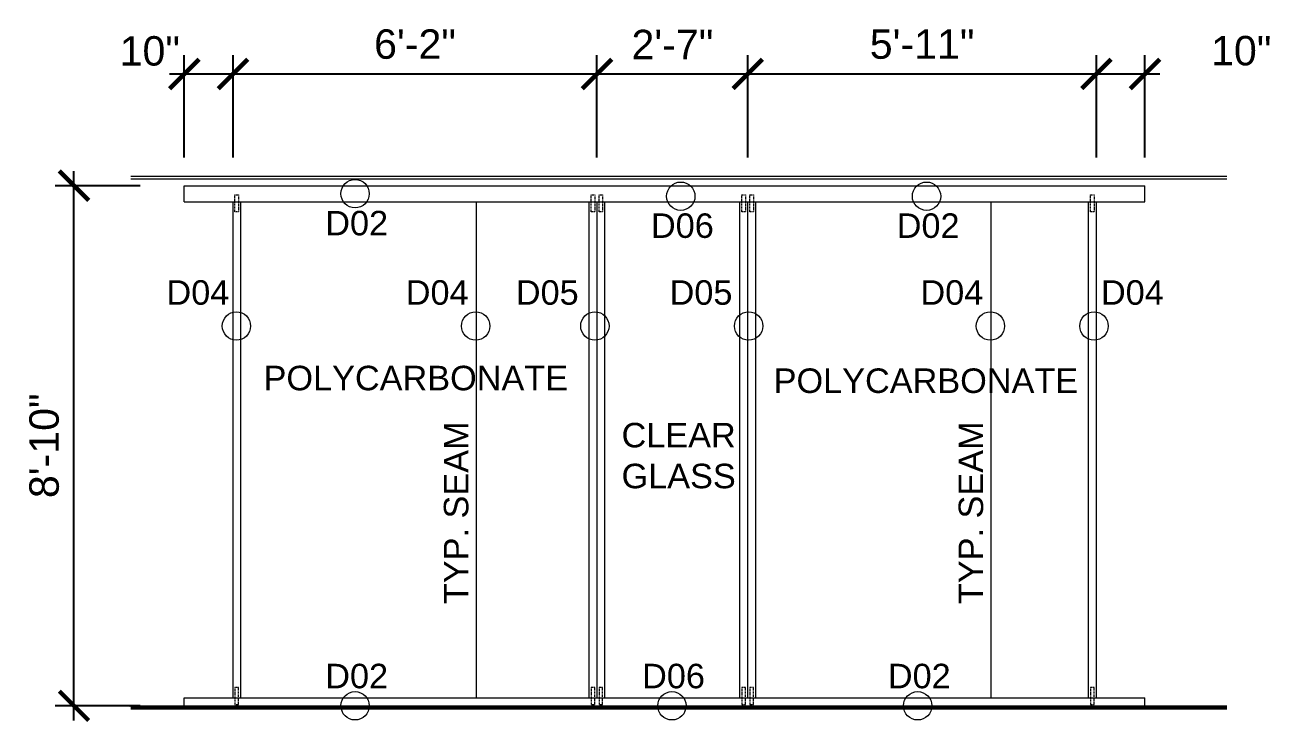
# Model space of a CAD drawing. Extents: x 65572 to 72871, y 30718 to 33858.
# Drawn here: x 67224 to 67478.5, y 32835.5 to 32977.7 of the extents above; entities that cross this region are included whole.
import ezdxf

# ---------------------------------------------------------------- set-up
doc = ezdxf.new("R2010")
doc.units = 0
doc.header["$LTSCALE"] = 0.5
doc.header["$MEASUREMENT"] = 0
doc.linetypes.add('HIDDEN', pattern=[0.375, 0.25, -0.125])
doc.layers.get('0').update_dxf_attribs({"color": 20, "linetype": 'CONTINUOUS'})
doc.layers.get('DEFPOINTS').update_dxf_attribs({"linetype": 'CONTINUOUS', "lineweight": 5})
for name, color, linetype, lineweight in [('Annotations', 40, 'CONTINUOUS', 5), ('Drywalls', 7, 'CONTINUOUS', 20), ('Framing', 142, 'CONTINUOUS', 13), ('Projections', 151, 'HIDDEN', 5), ('Structure', 7, 'CONTINUOUS', 40), ('Viewed', 150, 'CONTINUOUS', 9)]:
    doc.layers.add(name, color=color, linetype=linetype, lineweight=lineweight)
doc.styles.get("Standard").update_dxf_attribs({"font": 'arial.ttf'})
doc.dimstyles.new('ARCH', dxfattribs={"dimscale": 96, "dimtxt": 0.0625, "dimasz": 0.0625, "dimexe": 0.04, "dimexo": 0.09375, "dimgap": 0.03125, "dimtad": 1, "dimdec": 0, "dimrnd": 0.0625, "dimzin": 3, "dimdsep": 46, "dimlunit": 4, "dimtxsty": 'Standard', "dimblk1": 'ARCHTICK', "dimblk2": 'ARCHTICK', "dimsah": 1, "dimcen": 0, "dimdle": 0.03125, "dimclrd": 256, "dimclre": 256, "dimclrt": 256, "dimazin": 0, "dimtfac": 1, "dimtdec": 0, "dimtmove": 2, "dimatfit": 3, "dimldrblk": 'OBLIQUE', "dimfxl": 0.3, "dimfxlon": 1, "dimfrac": 2, "dimarcsym": 0})

# ---------------------------------------------------------------- blocks, each defined once
blk = doc.blocks.new('_ArchTick')
at = {"const_width": 0.15}
blk.add_lwpolyline([(-0.5, -0.5), (0.5, 0.5)], dxfattribs=at)
blk = doc.blocks.new('*D228')
at = {"layer": 'Annotations', "lineweight": -2}
for p, q in [((67234.04, 32835.78), (67234.04, 32947.87)), ((67247.53, 32944.87), (67230.2, 32944.87)), ((67247.53, 32838.78), (67230.2, 32838.78))]:
    blk.add_line(p, q, dxfattribs=at)
at = {"layer": 'DEFPOINTS', "color": 0}
for p in [(67234.04, 32944.87), (67256.53, 32944.87), (67256.53, 32838.78)]:
    blk.add_point(p, dxfattribs=at)
at = {"layer": 'Annotations', "lineweight": -2, "xscale": 6, "yscale": 6, "zscale": 6}
for p, rotation in [((67234.04, 32944.87), 90), ((67234.04, 32838.78), 270)]:
    blk.add_blockref('_ArchTick', p, dxfattribs=dict(at, rotation=rotation))
at = {"layer": 'Annotations', "insert": (67227.98, 32891.83), "char_height": 6, "attachment_point": 5, "rotation": 90}
blk.add_mtext('8\'-10"', dxfattribs=at)
blk = doc.blocks.new('_Oblique')
at = {"lineweight": -2}
blk.add_line((-0.5, -0.5), (0.5, 0.5), dxfattribs=at)
blk = doc.blocks.new('*D229')
at = {"layer": 'Annotations', "lineweight": -2}
for p, q in [((67256.53, 32950.62), (67256.53, 32971.51)), ((67266.47, 32950.62), (67266.47, 32971.51)), ((67253.53, 32967.67), (67269.47, 32967.67))]:
    blk.add_line(p, q, dxfattribs=at)
at = {"layer": 'DEFPOINTS', "color": 0}
for p in [(67266.47, 32967.67), (67256.53, 32941.62), (67266.47, 32941.62)]:
    blk.add_point(p, dxfattribs=at)
at = {"layer": 'Annotations', "lineweight": -2, "xscale": 6, "yscale": 6, "zscale": 6, "rotation": 180}
blk.add_blockref('_ArchTick', (67256.53, 32967.67), dxfattribs=at)
at = {"layer": 'Annotations', "lineweight": -2, "xscale": 6, "yscale": 6, "zscale": 6}
blk.add_blockref('_ArchTick', (67266.47, 32967.67), dxfattribs=at)
at = {"layer": 'Annotations', "insert": (67249.5, 32972.34), "char_height": 6, "attachment_point": 5}
blk.add_mtext('10"', dxfattribs=at)
blk = doc.blocks.new('*D230')
at = {"layer": 'Annotations', "lineweight": -2}
for p, q in [((67266.47, 32950.62), (67266.47, 32971.51)), ((67340.69, 32950.62), (67340.69, 32971.51)), ((67263.47, 32967.67), (67343.69, 32967.67))]:
    blk.add_line(p, q, dxfattribs=at)
at = {"layer": 'DEFPOINTS', "color": 0}
for p in [(67340.69, 32967.67), (67266.47, 32941.62), (67340.69, 32941.62)]:
    blk.add_point(p, dxfattribs=at)
at = {"layer": 'Annotations', "lineweight": -2, "xscale": 6, "yscale": 6, "zscale": 6, "rotation": 180}
blk.add_blockref('_ArchTick', (67266.47, 32967.67), dxfattribs=at)
at = {"layer": 'Annotations', "lineweight": -2, "xscale": 6, "yscale": 6, "zscale": 6}
blk.add_blockref('_ArchTick', (67340.69, 32967.67), dxfattribs=at)
at = {"layer": 'Annotations', "insert": (67303.58, 32973.73), "char_height": 6, "attachment_point": 5}
blk.add_mtext('6\'-2"', dxfattribs=at)
blk = doc.blocks.new('*D231')
at = {"layer": 'Annotations', "lineweight": -2}
for p, q in [((67340.69, 32950.62), (67340.69, 32971.51)), ((67371.44, 32950.62), (67371.44, 32971.51)), ((67337.69, 32967.67), (67374.44, 32967.67))]:
    blk.add_line(p, q, dxfattribs=at)
at = {"layer": 'DEFPOINTS', "color": 0}
for p in [(67371.44, 32967.67), (67340.69, 32941.62), (67371.44, 32941.62)]:
    blk.add_point(p, dxfattribs=at)
at = {"layer": 'Annotations', "lineweight": -2, "xscale": 6, "yscale": 6, "zscale": 6, "rotation": 180}
blk.add_blockref('_ArchTick', (67340.69, 32967.67), dxfattribs=at)
at = {"layer": 'Annotations', "lineweight": -2, "xscale": 6, "yscale": 6, "zscale": 6}
blk.add_blockref('_ArchTick', (67371.44, 32967.67), dxfattribs=at)
at = {"layer": 'Annotations', "insert": (67356.07, 32973.68), "char_height": 6, "attachment_point": 5}
blk.add_mtext('2\'-7"', dxfattribs=at)
blk = doc.blocks.new('*D232')
at = {"layer": 'Annotations', "lineweight": -2}
for p, q in [((67371.44, 32950.62), (67371.44, 32971.51)), ((67442.54, 32950.62), (67442.54, 32971.51)), ((67368.44, 32967.67), (67445.54, 32967.67))]:
    blk.add_line(p, q, dxfattribs=at)
at = {"layer": 'DEFPOINTS', "color": 0}
for p in [(67442.54, 32967.67), (67371.44, 32941.62), (67442.54, 32941.62)]:
    blk.add_point(p, dxfattribs=at)
at = {"layer": 'Annotations', "lineweight": -2, "xscale": 6, "yscale": 6, "zscale": 6, "rotation": 180}
blk.add_blockref('_ArchTick', (67371.44, 32967.67), dxfattribs=at)
at = {"layer": 'Annotations', "lineweight": -2, "xscale": 6, "yscale": 6, "zscale": 6}
blk.add_blockref('_ArchTick', (67442.54, 32967.67), dxfattribs=at)
at = {"layer": 'Annotations', "insert": (67406.99, 32973.73), "char_height": 6, "attachment_point": 5}
blk.add_mtext('5\'-11"', dxfattribs=at)
blk = doc.blocks.new('*D233')
at = {"layer": 'Annotations', "lineweight": -2}
for p, q in [((67442.54, 32950.62), (67442.54, 32971.51)), ((67452.43, 32950.62), (67452.43, 32971.51)), ((67439.54, 32967.67), (67455.43, 32967.67))]:
    blk.add_line(p, q, dxfattribs=at)
at = {"layer": 'DEFPOINTS', "color": 0}
for p in [(67452.43, 32967.67), (67442.54, 32941.62), (67452.43, 32941.62)]:
    blk.add_point(p, dxfattribs=at)
at = {"layer": 'Annotations', "lineweight": -2, "xscale": 6, "yscale": 6, "zscale": 6, "rotation": 180}
blk.add_blockref('_ArchTick', (67442.54, 32967.67), dxfattribs=at)
at = {"layer": 'Annotations', "lineweight": -2, "xscale": 6, "yscale": 6, "zscale": 6}
blk.add_blockref('_ArchTick', (67452.43, 32967.67), dxfattribs=at)
at = {"layer": 'Annotations', "insert": (67472.06, 32972.39), "char_height": 6, "attachment_point": 5}
blk.add_mtext('10"', dxfattribs=at)

msp = doc.modelspace()

# ---------------------------------------------------------------- linework, layer by layer
at = {"color": 0}
msp.add_line((67245.427402, 32838.783381), (67245.481209, 32838.783381), dxfattribs=at)
at = {"layer": 'Annotations'}
for centre in [(67291.358707, 32943.248824), (67357.777004, 32942.73487), (67407.888701, 32942.73487), (67267.165474, 32916.257297), (67315.96141, 32916.257297), (67340.255433, 32916.257297), (67371.606211, 32916.257297), (67420.914448, 32916.257297), (67442.037956, 32916.257297), (67291.358707, 32838.77978), (67355.969013, 32838.77978), (67406.080711, 32838.77978)]:
    msp.add_circle(centre, 2.892978, dxfattribs=at)
at = {"layer": 'Drywalls'}
for p, q in [((67469.104707, 32946.73087), (67245.643135, 32946.73087)), ((67469.104707, 32946.231029), (67245.643135, 32946.231029))]:
    msp.add_line(p, q, dxfattribs=at)
at = {"layer": 'Framing'}
msp.add_line((67245.643135, 32838.783381), (67469.104707, 32838.783381), dxfattribs=at)
at = {"layer": 'Projections'}
for points in [[(67266.872566, 32939.550307), (67266.872566, 32942.997362), (67267.615466, 32942.997362), (67267.615466, 32939.550307)], [(67339.474537, 32939.550307), (67339.474537, 32942.997362), (67340.217437, 32942.997362), (67340.217437, 32939.550307)], [(67341.099022, 32939.550307), (67341.099022, 32942.997362), (67341.841922, 32942.997362), (67341.841922, 32939.550307)], [(67370.220255, 32939.550307), (67370.220255, 32942.997362), (67370.963154, 32942.997362), (67370.963154, 32939.550307)], [(67371.844739, 32939.550307), (67371.844739, 32942.997362), (67372.587639, 32942.997362), (67372.587639, 32939.550307)], [(67441.322701, 32939.550307), (67441.322701, 32942.997362), (67442.065601, 32942.997362), (67442.065601, 32939.550307)], [(67266.872566, 32842.478971), (67266.872566, 32839.031916), (67267.615466, 32839.031916), (67267.615466, 32842.478971)], [(67339.474537, 32842.478971), (67339.474537, 32839.031916), (67340.217437, 32839.031916), (67340.217437, 32842.478971)], [(67341.099022, 32842.478971), (67341.099022, 32839.031916), (67341.841922, 32839.031916), (67341.841922, 32842.478971)], [(67370.220255, 32842.478971), (67370.220255, 32839.031916), (67370.963154, 32839.031916), (67370.963154, 32842.478971)], [(67371.844739, 32842.478971), (67371.844739, 32839.031916), (67372.587639, 32839.031916), (67372.587639, 32842.478971)], [(67441.322701, 32842.478971), (67441.322701, 32839.031916), (67442.065601, 32839.031916), (67442.065601, 32842.478971)]]:
    msp.add_lwpolyline(points, close=True, dxfattribs=at)
at = {"layer": 'Structure'}
msp.add_line((67245.643135, 32838.28354), (67469.104707, 32838.28354), dxfattribs=at)
at = {"layer": 'Viewed', "linetype": 'ByBlock'}
for p, q in [((67256.532928, 32941.620738), (67256.532928, 32944.869707)), ((67256.532928, 32944.869707), (67452.425812, 32944.869707)), ((67452.425812, 32941.620738), (67452.425812, 32944.869707)), ((67256.532928, 32941.620738), (67452.425812, 32941.620738)), ((67266.468413, 32840.407866), (67266.468413, 32941.620738)), ((67266.468413, 32941.620738), (67268.092898, 32941.620738)), ((67268.092898, 32840.407866), (67268.092898, 32941.620738)), ((67316.092898, 32840.407866), (67316.092898, 32941.620738)), ((67339.070384, 32840.407866), (67339.070384, 32941.620738)), ((67339.070384, 32941.620738), (67340.694869, 32941.620738)), ((67340.694869, 32840.407866), (67340.694869, 32941.620738)), ((67340.694869, 32941.620738), (67342.319354, 32941.620738)), ((67340.694869, 32840.407866), (67340.694869, 32941.620738)), ((67342.319354, 32840.407866), (67342.319354, 32941.620738)), ((67369.816102, 32840.407866), (67369.816102, 32941.620738)), ((67369.816102, 32941.620738), (67371.440586, 32941.620738)), ((67371.440586, 32840.407866), (67371.440586, 32941.620738)), ((67371.440586, 32840.407866), (67371.440586, 32941.620738)), ((67371.440586, 32941.620738), (67373.065071, 32941.620738)), ((67373.065071, 32840.407866), (67373.065071, 32941.620738)), ((67421.065071, 32840.407866), (67421.065071, 32941.620738)), ((67440.918548, 32840.407866), (67440.918548, 32941.620738)), ((67440.918548, 32941.620738), (67442.543033, 32941.620738)), ((67442.543033, 32840.407866), (67442.543033, 32941.620738)), ((67256.532928, 32840.407866), (67439.567881, 32840.407866)), ((67256.532928, 32838.783381), (67256.532928, 32840.407866)), ((67256.532928, 32840.407866), (67267.363569, 32840.407866)), ((67266.468413, 32840.407866), (67268.092898, 32840.407866)), ((67339.070384, 32840.407866), (67340.694869, 32840.407866)), ((67340.694869, 32840.407866), (67341.511541, 32840.407866)), ((67340.694869, 32840.407866), (67342.319354, 32840.407866)), ((67369.816102, 32840.407866), (67371.440586, 32840.407866)), ((67371.440586, 32840.407866), (67372.006819, 32840.407866)), ((67371.440586, 32840.407866), (67373.065071, 32840.407866)), ((67439.567881, 32840.407866), (67452.425812, 32840.407866)), ((67442.543033, 32840.407866), (67452.425812, 32840.407866)), ((67451.288372, 32840.407866), (67452.425812, 32840.407866)), ((67452.425812, 32838.783381), (67452.425812, 32840.407866))]:
    msp.add_line(p, q, dxfattribs=at)

# ---------------------------------------------------------------- texts
at = {"layer": 'Annotations', "char_height": 5, "width": 60.99887021}
for s, insert, attachment_point in [('{D02}', (67285.276887, 32939.746089), 1), ('{D06}', (67351.695184, 32939.232134), 1), ('{D02}', (67401.806881, 32939.232134), 1), ('{D04}', (67252.901028, 32925.595841), 1), ('{D04}', (67301.696965, 32925.595841), 1), ('{D05}', (67324.142372, 32925.595841), 1), ('{D05}', (67355.493151, 32925.595841), 1), ('{D04}', (67406.650003, 32925.595841), 1), ('{D04}', (67443.456107, 32925.595841), 1), ('{POLYCARBONATE }', (67272.696116, 32908.143845), 1), ('{POLYCARBONATE }', (67376.711444, 32907.599262), 1), ('{CLEAR\\PGLASS }', (67345.695773, 32896.495541), 1), ('{D02}', (67285.276887, 32842.282515), 7), ('{D06}', (67349.887193, 32842.282515), 7), ('{D02}', (67399.998891, 32842.282515), 7)]:
    msp.add_mtext(s, dxfattribs=dict(at, insert=insert, attachment_point=attachment_point))
at = {"layer": 'Annotations', "char_height": 5, "width": 60.99887021, "attachment_point": 7, "rotation": 90}
for insert in [(67314.531728, 32859.52932), (67419.503901, 32859.52932)]:
    msp.add_mtext('{TYP. SEAM}', dxfattribs=dict(at, insert=insert))

# ---------------------------------------------------------------- dimensions: what is measured, and where the dimension line sits
at = {"layer": 'Annotations'}
for base, p1, p2, picture, middle in [((67266.468413, 32967.670483), (67256.532928, 32941.620738), (67266.468413, 32941.620738), '*D229', (67249.498436, 32972.344589)), ((67452.425812, 32967.670483), (67442.543033, 32941.620738), (67452.425812, 32941.620738), '*D233', (67472.06266, 32972.394498))]:
    dim = msp.add_linear_dim(base=base, p1=p1, p2=p2, dimstyle='ARCH', dxfattribs=at)
    dim.commit()
    dim.dimension.update_dxf_attribs({"geometry": picture, "text_midpoint": middle, "dimtype": 160})
for base, p1, p2, picture, middle in [((67340.694869, 32967.670483), (67266.468413, 32941.620738), (67340.694869, 32941.620738), '*D230', (67303.581641, 32973.733483)), ((67371.440586, 32967.670483), (67340.694869, 32941.620738), (67371.440586, 32941.620738), '*D231', (67356.067728, 32973.682483)), ((67442.543033, 32967.670483), (67371.440586, 32941.620738), (67442.543033, 32941.620738), '*D232', (67406.99181, 32973.733483))]:
    dim = msp.add_linear_dim(base=base, p1=p1, p2=p2, dimstyle='ARCH', dxfattribs=at)
    dim.commit()
    dim.dimension.update_dxf_attribs({"geometry": picture, "text_midpoint": middle})
dim = msp.add_linear_dim(base=(67234.043217, 32944.869707), p1=(67256.532928, 32838.783381), p2=(67256.532928, 32944.869707), angle=90, dimstyle='ARCH', dxfattribs=at)
dim.commit()
dim.dimension.update_dxf_attribs({"geometry": '*D228', "text_midpoint": (67227.980217, 32891.826544)})

doc.saveas('drawing.dxf')
